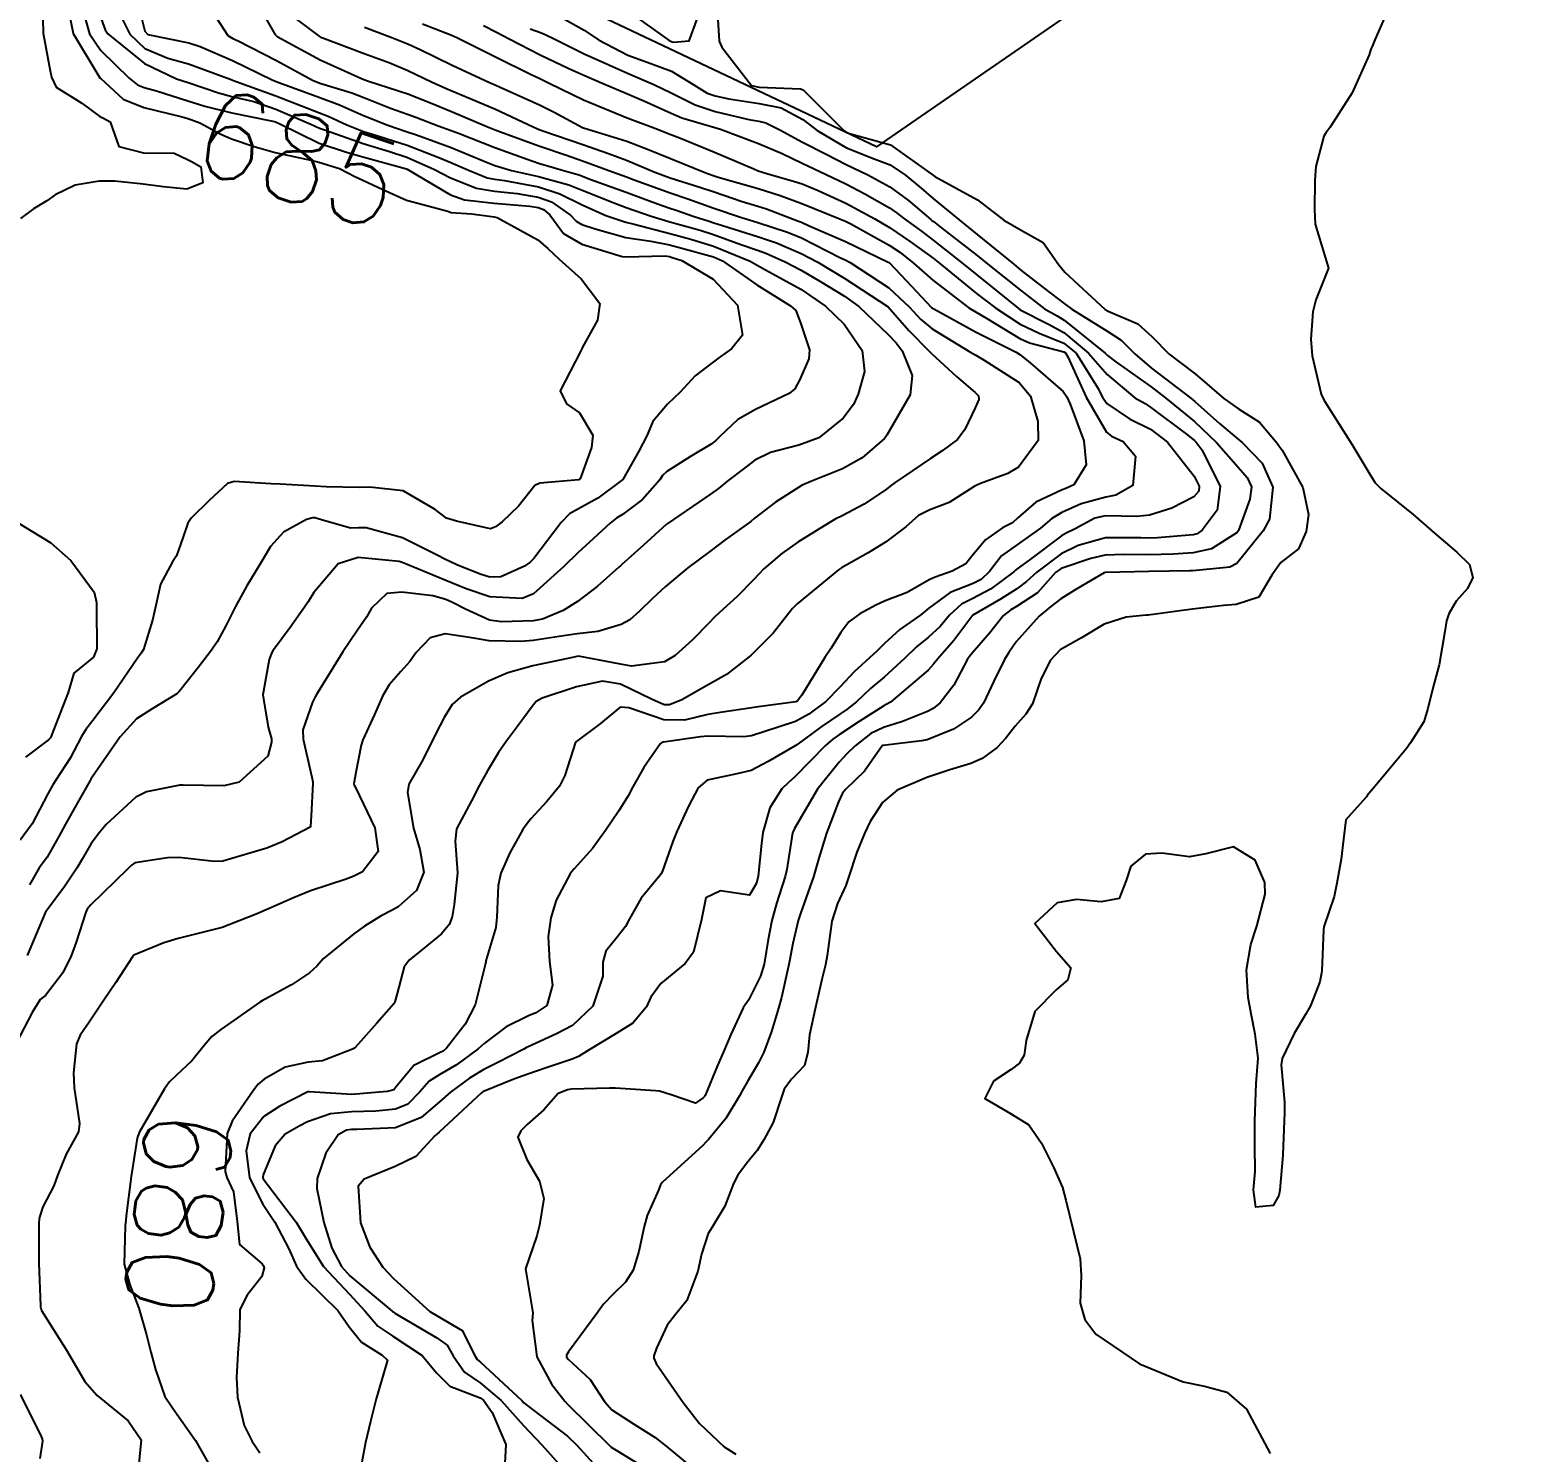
# Model space of a CAD drawing. Header units: metres. Extents: x 298520 to 308411, y 7433745 to 7450750.
# Drawn here: x 300240.6 to 300308.1, y 7445811.9 to 7445876.7 of the extents above; entities that cross this region are included whole.
import ezdxf
from ezdxf.enums import TextEntityAlignment as Align

# ---------------------------------------------------------------- set-up
doc = ezdxf.new("R2010")
doc.units = ezdxf.units.M
doc.header["$LTSCALE"] = 10
for name, color, linetype in [('Cotas', 45, 'Continuous'), ('Curvas de Nivel 1m', 11, 'Continuous'), ('Curvas de Nivel 5m', 15, 'Continuous'), ('Edificações', 30, 'Continuous')]:
    doc.layers.add(name, color=color, linetype=linetype)
doc.styles.add('Style-STANDARD', font='STANDARD.shx')

msp = doc.modelspace()

# ---------------------------------------------------------------- linework, layer by layer
at = {"layer": 'Curvas de Nivel 1m', "flags": 128}
for points, elevation in [([(300245.459, 7445878.066), (300245.824, 7445876.583), (300245.959, 7445876.439), (300247.817, 7445876.051), (300248.339, 7445875.888), (300249.806, 7445875.26), (300251.614, 7445874.372), (300251.792, 7445874.293), (300251.912, 7445874.249), (300253.785, 7445873.566), (300254.679, 7445873.233), (300255.777, 7445872.749), (300256.884, 7445872.309), (300257.769, 7445872.013), (300258.192, 7445871.871), (300259.758, 7445871.3), (300261.378, 7445870.624), (300261.746, 7445870.474), (300262.513, 7445870.242), (300263.74, 7445869.967), (300265.127, 7445869.599), (300265.734, 7445869.356), (300267.134, 7445868.781), (300267.727, 7445868.566), (300268.876, 7445868.168), (300269.72, 7445867.911), (300271.103, 7445867.526), (300271.715, 7445867.332), (300272.956, 7445866.872), (300273.708, 7445866.618), (300274.089, 7445866.487), (300274.967, 7445866.091), (300275.697, 7445865.705), (300276.557, 7445865.204), (300277.68, 7445864.519), (300278.318, 7445864.054), (300279.66, 7445862.777), (300280.023, 7445862.401), (300280.301, 7445862.03), (300280.748, 7445860.911), (300280.657, 7445860.024), (300279.605, 7445858.198), (300279.543, 7445858.101), (300279.496, 7445858.041), (300278.48, 7445857.165), (300277.589, 7445856.66), (300276.138, 7445856.082), (300275.753, 7445855.915), (300275.579, 7445855.818), (300274.531, 7445855.138), (300273.557, 7445854.392), (300273.401, 7445854.266), (300273.194, 7445854.114), (300272.247, 7445853.421), (300271.541, 7445852.895), (300270.543, 7445852.145), (300269.524, 7445851.305), (300268.933, 7445850.752), (300268.346, 7445850.172), (300267.895, 7445849.789), (300267.504, 7445849.574), (300266.441, 7445849.249), (300265.497, 7445849.143), (300264.688, 7445849.019), (300263.492, 7445848.844), (300262.932, 7445848.794), (300261.492, 7445848.829), (300260.797, 7445848.957), (300259.496, 7445849.145), (300258.813, 7445848.967), (300258.174, 7445848.293), (300257.881, 7445847.894), (300257.474, 7445847.436), (300256.95, 7445846.823), (300256.639, 7445846.308), (300256.281, 7445845.481), (300255.748, 7445844.317), (300255.668, 7445844.08), (300255.418, 7445842.836), (300255.341, 7445842.321), (300255.352, 7445842.261), (300255.411, 7445842.155), (300256.296, 7445840.311), (300256.447, 7445839.239), (300255.733, 7445838.316), (300255.492, 7445838.188), (300255.361, 7445838.126), (300255.03, 7445837.996), (300253.354, 7445837.439), (300252.586, 7445837.122), (300251.345, 7445836.576), (300250.89, 7445836.377), (300249.337, 7445835.779), (300248.246, 7445835.499), (300247.331, 7445835.277), (300246.678, 7445835.078), (300245.324, 7445834.512), (300245.253, 7445834.441), (300244.493, 7445833.264), (300243.948, 7445832.46), (300243.283, 7445831.465), (300242.88, 7445830.87), (300242.705, 7445830.476), (300242.573, 7445829.156), (300242.603, 7445828.476), (300242.847, 7445826.854), (300242.792, 7445826.474), (300242.242, 7445825.45), (300241.841, 7445824.484), (300241.674, 7445824.007), (300241.181, 7445823.054), (300241.032, 7445822.635), (300241.003, 7445822.493), (300240.986, 7445822.307), (300240.995, 7445820.492), (300241.067, 7445818.547), (300241.075, 7445818.491), (300241.083, 7445818.451), (300241.121, 7445818.332), (300242.277, 7445816.478), (300243.089, 7445815.105), (300243.644, 7445814.464), (300245.066, 7445813.305), (300245.648, 7445812.441), (300245.495, 7445810.901)], 681), ([(300250.651, 7445878.382), (300251.734, 7445876.46), (300251.808, 7445876.37), (300251.847, 7445876.346), (300253.807, 7445875.287), (300255.682, 7445874.434), (300255.794, 7445874.391), (300256.009, 7445874.318), (300257.787, 7445873.731), (300258.832, 7445873.333), (300259.78, 7445872.935), (300261.389, 7445872.254), (300261.771, 7445872.096), (300262.005, 7445872.012), (300263.76, 7445871.365), (300265.022, 7445870.943), (300265.75, 7445870.692), (300267.103, 7445870.186), (300267.741, 7445869.951), (300268.097, 7445869.818), (300269.734, 7445869.228), (300270.535, 7445868.952), (300271.727, 7445868.528), (300272.932, 7445868.118), (300273.721, 7445867.879), (300275.071, 7445867.444), (300275.714, 7445867.172), (300277.494, 7445866.273), (300277.704, 7445866.171), (300277.928, 7445866.058), (300279.686, 7445864.899), (300280.627, 7445864.026), (300281.129, 7445863.479), (300281.663, 7445863.036), (300283.382, 7445861.993), (300283.651, 7445861.831), (300284.026, 7445861.608), (300285.632, 7445860.586), (300286.143, 7445859.962), (300286.475, 7445858.82), (300286.493, 7445857.957), (300285.591, 7445856.738), (300285.116, 7445856.447), (300283.869, 7445855.987), (300283.663, 7445855.908), (300283.581, 7445855.855), (300282.445, 7445855.126), (300281.565, 7445854.8), (300281.048, 7445854.531), (300280.465, 7445854.026), (300279.546, 7445853.315), (300278.747, 7445852.842), (300277.534, 7445852.154), (300277.395, 7445852.062), (300275.517, 7445850.516), (300275.303, 7445850.304), (300275.142, 7445850.094), (300274.425, 7445849.175), (300273.485, 7445848.24), (300273.418, 7445848.176), (300273.354, 7445848.111), (300272.308, 7445847.289), (300271.47, 7445846.828), (300270.264, 7445846.148), (300269.708, 7445845.907), (300269.459, 7445845.915), (300268.891, 7445846.166), (300267.47, 7445846.857), (300266.662, 7445846.997), (300265.468, 7445846.739), (300263.915, 7445846.223), (300263.628, 7445846.061), (300263.457, 7445845.842), (300262.772, 7445844.908), (300262.262, 7445844.242), (300261.922, 7445843.751), (300261.419, 7445842.907), (300261.061, 7445842.255), (300260.685, 7445841.54), (300260.009, 7445840.271), (300259.952, 7445839.704), (300260.055, 7445838.27), (300259.901, 7445836.825), (300259.804, 7445836.273), (300259.689, 7445835.923), (300259.331, 7445835.49), (300258.663, 7445834.946), (300257.854, 7445834.295), (300257.633, 7445833.982), (300257.3, 7445832.768), (300257.201, 7445832.394), (300257.15, 7445832.301), (300256.384, 7445831.414), (300255.416, 7445830.328), (300255.33, 7445830.272), (300255.272, 7445830.239), (300253.9, 7445829.707), (300253.262, 7445829.642), (300252.211, 7445829.408), (300251.25, 7445828.862), (300250.976, 7445828.645), (300250.776, 7445828.377), (300249.798, 7445826.961), (300249.573, 7445826.395), (300249.474, 7445824.665), (300249.555, 7445824.395), (300249.85, 7445823.734), (300250.029, 7445822.387), (300250.122, 7445821.346), (300251.154, 7445820.458), (300251.214, 7445820.369), (300251.245, 7445820.275), (300251.146, 7445819.88), (300250.481, 7445819.031), (300250.146, 7445818.385), (300250.131, 7445817.403), (300250.048, 7445816.386), (300249.988, 7445815.283), (300250.043, 7445814.386), (300250.343, 7445813.102), (300250.71, 7445812.375), (300250.843, 7445812.166), (300251.048, 7445811.858)], 679), ([(300271.843, 7445878.13), (300271.962, 7445876.129), (300272.085, 7445875.862), (300273.437, 7445874.114), (300273.792, 7445874.046), (300275.668, 7445873.958), (300275.791, 7445873.912), (300277.637, 7445872.061), (300277.772, 7445871.971), (300277.904, 7445871.926), (300279.763, 7445871.409), (300281.726, 7445870.01), (300281.78, 7445869.972), (300283.732, 7445868.914), (300284.926, 7445867.978), (300285.718, 7445867.525), (300286.721, 7445866.963), (300287.427, 7445865.944), (300287.698, 7445865.619), (300289.541, 7445863.921), (300289.672, 7445863.847), (300291.028, 7445863.261), (300291.661, 7445862.684), (300292.46, 7445861.882), (300293.64, 7445860.991), (300294.948, 7445859.857), (300295.618, 7445859.386), (300296.564, 7445858.787), (300297.373, 7445857.823), (300297.469, 7445857.689), (300297.6, 7445857.514), (300298.54, 7445855.81), (300298.794, 7445854.578), (300298.686, 7445853.809), (300298.343, 7445853.014), (300297.539, 7445852.392), (300297.129, 7445851.826), (300296.542, 7445850.81), (300295.512, 7445850.486), (300294.924, 7445850.444), (300293.509, 7445850.267), (300293.16, 7445850.222), (300291.505, 7445850.002), (300291.405, 7445849.991), (300290.492, 7445849.905), (300289.5, 7445849.581), (300288.463, 7445848.961), (300287.488, 7445848.421), (300287.045, 7445847.947), (300286.633, 7445847.111), (300286.229, 7445845.959), (300285.925, 7445845.494), (300285.447, 7445844.938), (300285.015, 7445844.399), (300284.62, 7445843.978), (300283.942, 7445843.471), (300283.425, 7445843.244), (300282.47, 7445842.952), (300281.419, 7445842.607), (300280.077, 7445842.03), (300279.407, 7445841.473), (300278.844, 7445840.6), (300278.579, 7445840.048), (300278.232, 7445839.2), (300277.859, 7445838.055), (300277.735, 7445837.68), (300277.351, 7445836.867), (300277.102, 7445836.064), (300276.884, 7445834.502), (300276.802, 7445834.068), (300276.638, 7445833.402), (300276.344, 7445832.074), (300276.086, 7445830.883), (300276.002, 7445830.079), (300275.855, 7445829.491), (300275.255, 7445828.875), (300274.928, 7445828.413), (300274.814, 7445828.094), (300274.429, 7445826.9), (300274, 7445826.102), (300273.694, 7445825.627), (300273.212, 7445825.028), (300272.823, 7445824.497), (300272.623, 7445824.116), (300272.221, 7445823.086), (300271.641, 7445822.125), (300271.461, 7445821.836), (300271.161, 7445820.902), (300270.998, 7445820.132), (300270.49, 7445818.789), (300269.982, 7445818.151), (300269.599, 7445817.674), (300269.107, 7445816.616), (300268.996, 7445816.269), (300268.991, 7445816.161), (300269.101, 7445815.927), (300270.334, 7445814.147), (300271.069, 7445813.194), (300272.191, 7445812.123), (300272.728, 7445811.793)], 672), ([(300244.702, 7445877.327), (300245.137, 7445876.45), (300245.813, 7445875.803), (300246.873, 7445875.363), (300247.803, 7445875.096), (300249.75, 7445874.391), (300249.779, 7445874.377), (300249.817, 7445874.366), (300251.786, 7445873.651), (300252.955, 7445873.185), (300253.778, 7445872.872), (300254.158, 7445872.725), (300255.015, 7445872.331), (300255.769, 7445872.026), (300256.185, 7445871.898), (300257.759, 7445871.396), (300259.203, 7445870.834), (300259.748, 7445870.611), (300260.53, 7445870.268), (300261.401, 7445869.917), (300261.739, 7445869.851), (300262.187, 7445869.797), (300263.736, 7445869.5), (300264.708, 7445869.19), (300265.728, 7445868.683), (300266.802, 7445868.189), (300267.72, 7445867.892), (300268.097, 7445867.799), (300269.715, 7445867.383), (300270.684, 7445867.117), (300271.71, 7445866.801), (300273.372, 7445866.113), (300273.7, 7445865.941), (300274.078, 7445865.723), (300275.684, 7445864.839), (300276.808, 7445864.069), (300277.665, 7445863.242), (300278.482, 7445862.052), (300278.59, 7445861.1), (300278.291, 7445860.053), (300278.077, 7445859.597), (300277.612, 7445858.967), (300276.5, 7445858.077), (300275.599, 7445857.735), (300274.301, 7445857.397), (300273.592, 7445857.053), (300273.058, 7445856.646), (300272.382, 7445856.122), (300271.935, 7445855.769), (300271.574, 7445855.504), (300270.758, 7445854.949), (300269.593, 7445854.159), (300269.553, 7445854.128), (300268.527, 7445853.187), (300267.534, 7445852.301), (300267.47, 7445852.244), (300267.401, 7445852.181), (300266.411, 7445851.304), (300265.517, 7445850.617), (300264.867, 7445850.21), (300263.917, 7445849.813), (300263.506, 7445849.745), (300262.062, 7445849.687), (300261.506, 7445849.767), (300260.417, 7445850.266), (300259.822, 7445850.581), (300259.517, 7445850.713), (300258.924, 7445850.88), (300257.52, 7445851.05), (300256.84, 7445850.986), (300256.145, 7445850.314), (300255.912, 7445849.911), (300255.498, 7445849.316), (300254.834, 7445848.33), (300253.831, 7445846.709), (300253.618, 7445846.348), (300253.564, 7445846.246), (300253.458, 7445846.034), (300253.013, 7445844.78), (300253.026, 7445844.354), (300253.416, 7445842.617), (300253.468, 7445842.404), (300253.474, 7445842.349), (300253.398, 7445840.859), (300253.36, 7445840.384), (300253.342, 7445840.351), (300252.073, 7445839.672), (300251.378, 7445839.39), (300250.602, 7445839.154), (300249.369, 7445838.798), (300248.997, 7445838.775), (300247.371, 7445838.96), (300246.844, 7445838.952), (300245.367, 7445838.724), (300245.203, 7445838.605), (300245.05, 7445838.445), (300243.346, 7445836.794), (300243.199, 7445836.617), (300243.126, 7445836.472), (300242.692, 7445835.113), (300242.472, 7445834.479), (300242.082, 7445833.711), (300241.296, 7445832.683), (300241.187, 7445832.599), (300241.055, 7445832.494), (300240.693, 7445831.905), (300239.96, 7445830.51)], 682), ([(300243.086, 7445877.221), (300243.293, 7445876.475), (300243.812, 7445875.711), (300245.104, 7445874.45), (300245.49, 7445874.145), (300245.789, 7445874.019), (300246.348, 7445873.874), (300247.783, 7445873.424), (300248.552, 7445873.18), (300249.778, 7445872.868), (300251.651, 7445872.495), (300251.774, 7445872.458), (300251.962, 7445872.368), (300253.76, 7445871.497), (300254.998, 7445871.087), (300255.751, 7445870.875), (300257.729, 7445870.315), (300257.764, 7445870.3), (300259.732, 7445869.14), (300260.372, 7445868.913), (300261.728, 7445868.76), (300263.34, 7445868.62), (300263.726, 7445868.557), (300263.974, 7445868.475), (300264.263, 7445868.222), (300264.878, 7445867.376), (300265.71, 7445866.89), (300267.553, 7445866.333), (300267.704, 7445866.317), (300269.514, 7445866.352), (300269.705, 7445866.325), (300269.834, 7445866.288), (300270.26, 7445866.152), (300271.69, 7445865.293), (300272.8, 7445864.119), (300273.023, 7445862.753), (300272.529, 7445862.121), (300272.015, 7445861.759), (300271.643, 7445861.49), (300270.878, 7445860.898), (300270.194, 7445860.151), (300269.617, 7445859.598), (300268.954, 7445858.822), (300268.671, 7445858.169), (300268.304, 7445857.465), (300267.583, 7445856.18), (300266.44, 7445855.321), (300265.563, 7445854.84), (300265.147, 7445854.618), (300264.779, 7445854.212), (300263.536, 7445852.583), (300263.36, 7445852.406), (300263.102, 7445852.234), (300262.026, 7445851.747), (300261.528, 7445851.734), (300261.128, 7445851.855), (300260.048, 7445852.272), (300259.698, 7445852.441), (300259.535, 7445852.521), (300259.061, 7445852.761), (300257.545, 7445853.513), (300255.895, 7445853.971), (300255.549, 7445853.97), (300255.183, 7445853.959), (300253.868, 7445854.345), (300253.554, 7445854.43), (300253.471, 7445854.434), (300253.177, 7445854.354), (300252.129, 7445853.782), (300251.54, 7445853.12), (300251.093, 7445852.377), (300250.467, 7445851.331), (300249.941, 7445850.394), (300249.5, 7445849.515), (300249.106, 7445848.787), (300248.854, 7445848.406), (300248.263, 7445847.624), (300247.465, 7445846.617), (300247.372, 7445846.513), (300247.271, 7445846.422), (300246.152, 7445845.733), (300245.445, 7445845.275), (300244.695, 7445844.451), (300243.415, 7445842.619), (300243.357, 7445842.527), (300243.325, 7445842.471), (300242.636, 7445841.242), (300242.213, 7445840.482), (300241.918, 7445839.951), (300241.37, 7445838.973), (300241.164, 7445838.694), (300241.008, 7445838.495), (300240.57, 7445837.717)], 684), ([(300251.837, 7445877.785), (300253.771, 7445876.351), (300253.822, 7445876.317), (300253.873, 7445876.298), (300255.812, 7445875.573), (300256.97, 7445875.144), (300257.8, 7445874.795), (300258.866, 7445874.284), (300259.504, 7445873.988), (300259.789, 7445873.871), (300260.455, 7445873.595), (300261.781, 7445873.04), (300263.492, 7445872.233), (300263.771, 7445872.116), (300263.94, 7445872.058), (300265.761, 7445871.426), (300266.922, 7445871.022), (300267.751, 7445870.719), (300269.043, 7445870.167), (300269.74, 7445869.908), (300271.084, 7445869.488), (300271.734, 7445869.27), (300273.011, 7445868.836), (300273.728, 7445868.619), (300274.116, 7445868.493), (300275.182, 7445868.088), (300275.584, 7445867.944), (300275.721, 7445867.887), (300276.071, 7445867.725), (300277.712, 7445867.012), (300279.666, 7445866.077), (300279.703, 7445866.057), (300280.491, 7445865.228), (300281.638, 7445864.011), (300281.657, 7445863.995), (300281.673, 7445863.979), (300281.739, 7445863.942), (300283.662, 7445862.883), (300285.484, 7445861.972), (300285.651, 7445861.867), (300286.127, 7445861.482), (300287.627, 7445860.184), (300287.79, 7445859.938), (300287.951, 7445859.605), (300288.567, 7445857.93), (300288.677, 7445856.845), (300288.112, 7445855.935), (300287.754, 7445855.764), (300287.579, 7445855.706), (300286.382, 7445855.147), (300285.56, 7445854.435), (300285.32, 7445854.209), (300284.867, 7445853.977), (300284.098, 7445853.434), (300283.541, 7445852.775), (300283.195, 7445852.335), (300282.568, 7445852), (300281.807, 7445851.729), (300281.529, 7445851.602), (300280.532, 7445851.034), (300279.519, 7445850.654), (300279.104, 7445850.457), (300278.368, 7445850.051), (300277.872, 7445849.692), (300277.5, 7445849.211), (300277.06, 7445848.496), (300276.775, 7445848.071), (300275.73, 7445846.35), (300275.526, 7445846.089), (300275.491, 7445846.061), (300275.462, 7445846.048), (300273.747, 7445845.819), (300273.458, 7445845.771), (300272.016, 7445845.563), (300271.453, 7445845.473), (300270.385, 7445845.21), (300269.449, 7445845.238), (300267.86, 7445845.773), (300267.457, 7445845.81), (300266.566, 7445845.069), (300265.433, 7445844.21), (300264.942, 7445842.69), (300264.693, 7445842.217), (300264.119, 7445841.509), (300263.398, 7445840.729), (300263.173, 7445840.455), (300263.021, 7445840.234), (300262.435, 7445839.181), (300262.025, 7445838.243), (300261.912, 7445837.69), (300261.847, 7445836.245), (300261.799, 7445835.782), (300261.351, 7445834.25), (300261.344, 7445834.219), (300261.311, 7445834.082), (300260.857, 7445832.257), (300260.397, 7445831.376), (300259.557, 7445830.276), (300259.405, 7445830.144), (300259.27, 7445830.077), (300258.066, 7445829.486), (300257.246, 7445828.502), (300257.157, 7445828.389), (300256.852, 7445828.306), (300255.241, 7445828.176), (300253.303, 7445828.289), (300253.242, 7445828.285), (300251.958, 7445827.64), (300251.231, 7445827.171), (300250.62, 7445826.379), (300250.439, 7445825.605), (300250.582, 7445824.379), (300251.185, 7445823.177), (300251.735, 7445822.364), (300252.377, 7445821.141), (300252.73, 7445820.354), (300253.144, 7445819.757), (300254.605, 7445818.335), (300255.116, 7445817.592), (300255.684, 7445816.897), (300256.627, 7445816.307), (300256.865, 7445816.068), (300256.357, 7445814.311), (300256.097, 7445813.285), (300255.858, 7445812.318), (300255.589, 7445810.872)], 678), ([(300264.816, 7445877.199), (300265.827, 7445876.631), (300266.467, 7445876.194), (300267.813, 7445875.502), (300268.86, 7445875.116), (300269.802, 7445874.772), (300270.808, 7445874.145), (300271.427, 7445873.773), (300271.788, 7445873.642), (300272.404, 7445873.507), (300273.785, 7445873.294), (300274.789, 7445873.101), (300275.778, 7445872.564), (300276.432, 7445872.073), (300277.761, 7445871.283), (300279.03, 7445870.771), (300279.75, 7445870.496), (300280.444, 7445870.029), (300281.157, 7445869.438), (300281.732, 7445868.96), (300282.895, 7445867.998), (300283.716, 7445867.334), (300285.375, 7445865.973), (300285.699, 7445865.703), (300286.772, 7445864.868), (300287.677, 7445864.185), (300288.019, 7445863.937), (300289.663, 7445862.911), (300290.262, 7445862.514), (300290.894, 7445861.901), (300291.643, 7445861.239), (300293.441, 7445859.872), (300293.621, 7445859.72), (300294.745, 7445858.725), (300295.604, 7445858.003), (300295.691, 7445857.936), (300295.789, 7445857.847), (300296.684, 7445856.924), (300297.178, 7445855.826), (300297.017, 7445854.372), (300296.735, 7445853.832), (300295.538, 7445852.348), (300295.212, 7445852.178), (300293.534, 7445852.021), (300293.386, 7445852.02), (300291.534, 7445851.986), (300289.551, 7445851.938), (300289.533, 7445851.936), (300289.491, 7445851.92), (300288.257, 7445851.198), (300287.515, 7445850.736), (300287.065, 7445850.391), (300286.542, 7445849.954), (300285.491, 7445848.783), (300285.158, 7445848.301), (300284.96, 7445847.975), (300284.468, 7445846.985), (300283.994, 7445845.985), (300283.777, 7445845.667), (300283.453, 7445845.351), (300282.642, 7445844.801), (300281.438, 7445844.32), (300281.181, 7445844.269), (300279.433, 7445844.069), (300279.411, 7445844.062), (300279.391, 7445844.04), (300278.578, 7445842.892), (300277.725, 7445842.057), (300277.58, 7445841.89), (300277.407, 7445841.503), (300276.855, 7445840.068), (300276.51, 7445838.939), (300276.259, 7445838.077), (300275.668, 7445836.407), (300275.564, 7445836.087), (300275.524, 7445835.903), (300275.327, 7445835.046), (300275.168, 7445834.238), (300275.14, 7445834.092), (300274.808, 7445832.584), (300274.669, 7445832.096), (300274.347, 7445831.034), (300274, 7445830.103), (300273.759, 7445829.612), (300273.253, 7445828.764), (300273.015, 7445828.344), (300272.896, 7445828.113), (300272.267, 7445827.085), (300271.475, 7445826.127), (300271.357, 7445825.994), (300271.22, 7445825.852), (300269.374, 7445824.157), (300269.303, 7445824.057), (300269.198, 7445823.808), (300268.685, 7445822.66), (300268.553, 7445822.166), (300268.311, 7445821.019), (300268.051, 7445820.171), (300267.697, 7445819.622), (300267.136, 7445819.08), (300266.694, 7445818.622), (300266.392, 7445818.191), (300265.105, 7445816.446), (300265.01, 7445816.305), (300265.014, 7445816.211), (300265.102, 7445816.101), (300266.094, 7445815.196), (300266.743, 7445814.185), (300267.077, 7445813.812), (300268.061, 7445813.177), (300269.059, 7445812.559), (300269.552, 7445812.155), (300271.041, 7445810.931)], 673), ([(300267.836, 7445877.478), (300269.687, 7445876.161), (300269.822, 7445876.108), (300269.891, 7445876.09), (300270.603, 7445876.148), (300271.035, 7445877.342)], 672), ([(300302.298, 7445877.303), (300301.819, 7445876.194), (300301.695, 7445875.892), (300301.641, 7445875.773), (300301.553, 7445875.516), (300300.789, 7445873.785), (300299.777, 7445872.217), (300299.597, 7445871.98), (300299.497, 7445871.803), (300299.132, 7445870.426), (300299.091, 7445869.807), (300299.068, 7445868.468), (300299.099, 7445867.806), (300299.703, 7445865.8), (300299.135, 7445864.351), (300298.994, 7445863.807), (300298.91, 7445862.558), (300298.967, 7445861.807), (300299.372, 7445860.057), (300299.495, 7445859.801), (300299.621, 7445859.6), (300300.775, 7445857.788), (300301.589, 7445856.421), (300301.836, 7445856.027), (300302.087, 7445855.772), (300303.565, 7445854.585), (300304.517, 7445853.74), (300305.544, 7445852.861), (300306.123, 7445852.305), (300306.276, 7445851.719), (300306.036, 7445851.212), (300305.516, 7445850.632), (300305.185, 7445850.056), (300305.083, 7445849.734), (300305.011, 7445849.248), (300304.751, 7445847.737), (300304.473, 7445846.74), (300304.227, 7445845.742), (300304.051, 7445845.147), (300303.439, 7445844.178), (300303.258, 7445843.93), (300303.126, 7445843.755), (300301.741, 7445842.1), (300301.476, 7445841.779), (300301.452, 7445841.74), (300301.412, 7445841.698), (300300.504, 7445840.681), (300300.397, 7445839.79), (300300.282, 7445838.882), (300300.083, 7445837.793), (300299.969, 7445837.182), (300299.503, 7445835.798), (300299.477, 7445835.662), (300299.406, 7445833.799), (300299.394, 7445833.717), (300299.308, 7445833.306), (300298.896, 7445832.205), (300298.668, 7445831.806), (300298.147, 7445830.949), (300297.596, 7445829.817), (300297.558, 7445829.528), (300297.699, 7445827.815), (300297.709, 7445827.344), (300297.642, 7445825.816), (300297.622, 7445825.411), (300297.497, 7445823.817), (300297.442, 7445823.566), (300297.186, 7445823.111), (300296.4, 7445823.046), (300296.288, 7445823.834), (300296.377, 7445824.661), (300296.347, 7445825.833), (300296.357, 7445826.956), (300296.383, 7445827.833), (300296.422, 7445828.666), (300296.51, 7445829.831), (300296.37, 7445830.919), (300296.19, 7445831.837), (300296.048, 7445832.587), (300295.98, 7445833.84), (300296.171, 7445834.996), (300296.445, 7445835.833), (300296.823, 7445837.293), (300296.81, 7445837.828), (300296.374, 7445838.836), (300295.387, 7445839.447), (300294.116, 7445839.129), (300293.38, 7445838.995), (300292.116, 7445839.155), (300291.381, 7445839.111), (300290.706, 7445838.573), (300290.5, 7445837.909), (300290.173, 7445837.093), (300289.353, 7445836.949), (300288.229, 7445837.056), (300287.352, 7445836.895), (300286.341, 7445835.955), (300287.324, 7445834.675), (300287.981, 7445833.933), (300287.843, 7445833.399), (300287.303, 7445832.939), (300286.339, 7445831.954), (300285.948, 7445830.628), (300285.854, 7445829.961), (300285.635, 7445829.597), (300285.263, 7445829.303), (300284.456, 7445828.777), (300284.06, 7445827.982), (300285.236, 7445827.303), (300286.063, 7445826.79), (300286.64, 7445825.949), (300287.206, 7445824.838), (300287.6, 7445823.936), (300287.757, 7445823.364), (300288.101, 7445821.931), (300288.398, 7445820.69), (300288.451, 7445819.927), (300288.395, 7445818.667), (300288.611, 7445817.925), (300289.116, 7445817.262), (300291.103, 7445815.9), (300293.091, 7445815.094), (300294.059, 7445814.89), (300295.084, 7445814.617), (300295.981, 7445813.841), (300297.053, 7445811.83)], 671), ([(300241.181, 7445877.144), (300241.196, 7445876.496), (300241.503, 7445874.787), (300241.565, 7445874.492), (300241.788, 7445874.034), (300242.953, 7445873.306), (300243.775, 7445872.703), (300243.93, 7445872.623), (300244.237, 7445872.463), (300244.641, 7445871.336), (300245.759, 7445871.047), (300247.158, 7445871.027), (300247.756, 7445870.753), (300247.98, 7445870.641), (300248.375, 7445870.411), (300248.465, 7445869.686), (300247.738, 7445869.393), (300246.668, 7445869.502), (300245.741, 7445869.619), (300244.446, 7445869.756), (300243.742, 7445869.765), (300242.642, 7445869.578), (300241.733, 7445869.133), (300241.352, 7445868.87), (300240.756, 7445868.5), (300240.165, 7445868.059)], 686), ([(300243.83, 7445877.153), (300244.009, 7445876.652), (300244.14, 7445876.465), (300245.803, 7445875.111), (300247.253, 7445874.425), (300247.791, 7445874.25), (300249.172, 7445873.785), (300249.785, 7445873.62), (300250.783, 7445873.38), (300251.78, 7445873.043), (300253.373, 7445872.354), (300253.77, 7445872.178), (300254.039, 7445872.076), (300255.76, 7445871.468), (300256.959, 7445871.104), (300257.751, 7445870.845), (300259.014, 7445870.287), (300259.739, 7445869.911), (300260.912, 7445869.44), (300261.733, 7445869.307), (300262.777, 7445869.195), (300263.731, 7445869.03), (300264.333, 7445868.825), (300265.192, 7445868.208), (300265.457, 7445867.941), (300265.719, 7445867.788), (300266.328, 7445867.582), (300267.713, 7445867.196), (300268.854, 7445867.026), (300269.71, 7445866.853), (300270.261, 7445866.704), (300271.705, 7445866.315), (300272.123, 7445866.126), (300273.687, 7445865.033), (300275.209, 7445864.087), (300275.451, 7445863.863), (300275.665, 7445863.315), (300276.086, 7445862.076), (300276.056, 7445861.666), (300275.633, 7445860.721), (300275.405, 7445860.304), (300275.149, 7445860.087), (300273.615, 7445859.357), (300272.82, 7445858.909), (300272.002, 7445858.126), (300271.8, 7445857.929), (300271.599, 7445857.786), (300270.669, 7445857.219), (300269.587, 7445856.543), (300269.392, 7445856.355), (300269.261, 7445856.163), (300268.48, 7445855.261), (300267.559, 7445854.582), (300267.313, 7445854.426), (300267.01, 7445854.185), (300266.25, 7445853.489), (300265.539, 7445852.834), (300264.899, 7445852.21), (300263.52, 7445850.963), (300263.004, 7445850.749), (300261.519, 7445850.832), (300260.451, 7445851.195), (300259.526, 7445851.576), (300257.765, 7445852.298), (300257.534, 7445852.399), (300257.391, 7445852.444), (300255.536, 7445852.616), (300254.628, 7445852.334), (300253.52, 7445851.029), (300253.261, 7445850.607), (300253.088, 7445850.354), (300252.43, 7445849.43), (300251.65, 7445848.368), (300251.588, 7445848.262), (300251.479, 7445847.981), (300251.189, 7445846.374), (300251.441, 7445844.896), (300251.58, 7445844.369), (300251.587, 7445844.213), (300251.425, 7445843.583), (300250.12, 7445842.389), (300249.411, 7445842.231), (300247.567, 7445842.263), (300247.411, 7445842.255), (300245.891, 7445841.952), (300245.406, 7445841.707), (300244.064, 7445840.46), (300243.75, 7445840.102), (300243.38, 7445839.599), (300242.961, 7445838.883), (300242.724, 7445838.476), (300242.178, 7445837.659), (300241.343, 7445836.533), (300241.315, 7445836.49), (300241.288, 7445836.436), (300240.463, 7445834.503)], 683), ([(300255.827, 7445876.777), (300257.065, 7445876.308), (300257.818, 7445876), (300258.358, 7445875.748), (300259.805, 7445875.049), (300261.508, 7445874.253), (300261.792, 7445874.126), (300262.002, 7445874.036), (300263.783, 7445873.235), (300264.46, 7445872.9), (300265.741, 7445872.2), (300265.773, 7445872.185), (300265.791, 7445872.181), (300267.764, 7445871.584), (300268.707, 7445871.222), (300269.752, 7445870.786), (300271.356, 7445870.136), (300271.646, 7445870.035), (300271.742, 7445870.006), (300271.926, 7445869.943), (300273.736, 7445869.418), (300274.744, 7445869.106), (300275.73, 7445868.744), (300277.417, 7445868.063), (300277.722, 7445867.936), (300277.96, 7445867.818), (300279.711, 7445866.838), (300280.197, 7445866.521), (300280.818, 7445866.023), (300281.692, 7445865.253), (300283.335, 7445863.993), (300283.671, 7445863.79), (300284.114, 7445863.54), (300285.659, 7445862.594), (300286.095, 7445862.401), (300287.653, 7445861.989), (300287.728, 7445861.939), (300287.835, 7445861.753), (300288.674, 7445859.929), (300289.607, 7445858.329), (300289.831, 7445858.142), (300290.366, 7445857.909), (300290.927, 7445857.231), (300290.805, 7445855.902), (300290.03, 7445855.46), (300289.575, 7445855.373), (300288.441, 7445855.06), (300287.564, 7445854.665), (300287.113, 7445854.393), (300286.59, 7445853.954), (300285.545, 7445853.218), (300284.821, 7445852.696), (300284.271, 7445851.983), (300283.897, 7445851.617), (300283.525, 7445851.445), (300282.483, 7445851.036), (300281.516, 7445850.311), (300281.145, 7445850.016), (300280.19, 7445849.342), (300279.493, 7445848.703), (300279.155, 7445848.376), (300278.812, 7445848.047), (300278.118, 7445847.412), (300277.47, 7445846.728), (300276.825, 7445846.07), (300276.051, 7445845.484), (300275.449, 7445845.157), (300274.647, 7445844.895), (300273.439, 7445844.51), (300273.092, 7445844.46), (300271.438, 7445844.488), (300271.115, 7445844.458), (300269.434, 7445844.216), (300269.387, 7445844.208), (300269.302, 7445844.161), (300268.532, 7445843.059), (300268.031, 7445842.174), (300267.817, 7445841.768), (300267.402, 7445841.092), (300266.797, 7445840.189), (300266.2, 7445839.378), (300265.366, 7445838.442), (300265.258, 7445838.318), (300265.181, 7445838.212), (300264.552, 7445837.017), (300264.299, 7445836.22), (300264.181, 7445835.37), (300264.246, 7445834.221), (300264.378, 7445833.144), (300264.114, 7445832.222), (300263.624, 7445831.892), (300263.288, 7445831.751), (300262.266, 7445831.257), (300261.275, 7445830.49), (300261, 7445830.254), (300260.004, 7445829.526), (300259.255, 7445829.084), (300258.762, 7445828.773), (300258.334, 7445828.289), (300257.796, 7445827.735), (300257.235, 7445827.502), (300256.335, 7445827.415), (300255.233, 7445827.382), (300254.275, 7445827.297), (300253.229, 7445826.922), (300252.852, 7445826.728), (300252.21, 7445826.36), (300251.754, 7445825.828), (300251.204, 7445824.51), (300251.19, 7445824.37), (300251.202, 7445824.334), (300252.708, 7445822.355), (300253.165, 7445821.593), (300253.949, 7445820.342), (300255.134, 7445819.074), (300255.837, 7445818.319), (300256.429, 7445817.624), (300257.112, 7445817.159), (300258.446, 7445816.287), (300259.095, 7445815.502), (300259.707, 7445814.888), (300261.084, 7445814.352), (300261.234, 7445814.248), (300261.629, 7445813.69), (300262.249, 7445812.238), (300262.188, 7445811.092)], 677), ([(300258.465, 7445876.926), (300259.824, 7445876.386), (300260.083, 7445876.267), (300261.81, 7445875.405), (300263.411, 7445874.622), (300263.796, 7445874.433), (300264.228, 7445874.223), (300265.283, 7445873.702), (300265.786, 7445873.466), (300267.011, 7445872.957), (300267.778, 7445872.648), (300269.037, 7445872.167), (300269.769, 7445871.887), (300270.203, 7445871.717), (300271.757, 7445871.073), (300273.543, 7445870.315), (300273.745, 7445870.234), (300274.141, 7445870.104), (300275.404, 7445869.749), (300275.738, 7445869.636), (300276.474, 7445869.334), (300277.73, 7445868.759), (300279.048, 7445868.047), (300279.719, 7445867.643), (300280.683, 7445866.996), (300281.705, 7445866.246), (300282.008, 7445866.007), (300283.683, 7445864.65), (300284.563, 7445863.981), (300285.666, 7445863.255), (300286.541, 7445862.836), (300287.657, 7445862.381), (300288.217, 7445861.934), (300289.185, 7445860.369), (300289.416, 7445859.922), (300289.62, 7445859.635), (300290.649, 7445858.94), (300291.609, 7445858.466), (300292.374, 7445857.882), (300293.588, 7445856.332), (300293.826, 7445855.868), (300293.803, 7445855.644), (300293.576, 7445855.39), (300292.583, 7445854.865), (300291.563, 7445854.544), (300290.977, 7445854.483), (300289.562, 7445854.522), (300289.066, 7445854.419), (300288.17, 7445853.934), (300287.761, 7445853.728), (300287.55, 7445853.605), (300286.078, 7445852.502), (300285.534, 7445852.107), (300285.457, 7445852.047), (300285.375, 7445851.972), (300284.325, 7445851.178), (300283.514, 7445850.752), (300283.002, 7445850.504), (300282.447, 7445850.001), (300282.025, 7445849.485), (300281.498, 7445848.999), (300280.949, 7445848.56), (300280.401, 7445848.026), (300279.474, 7445847.179), (300278.864, 7445846.651), (300278.225, 7445846.052), (300277.799, 7445845.716), (300277.454, 7445845.49), (300276.607, 7445844.911), (300275.496, 7445844.089), (300275.432, 7445844.048), (300274.191, 7445843.336), (300273.421, 7445842.931), (300272.766, 7445842.77), (300271.416, 7445842.477), (300271.005, 7445842.136), (300270.565, 7445841.303), (300270.035, 7445840.15), (300269.854, 7445839.685), (300269.365, 7445838.316), (300269.316, 7445838.208), (300269.277, 7445838.161), (300268.413, 7445837.109), (300267.891, 7445836.175), (300267.701, 7445835.813), (300267.33, 7445835.335), (300266.812, 7445834.696), (300266.668, 7445834.19), (300266.674, 7445833.557), (300266.221, 7445832.196), (300265.284, 7445831.317), (300264.568, 7445830.929), (300263.274, 7445830.344), (300263.2, 7445830.305), (300263.078, 7445830.232), (300261.887, 7445829.621), (300261.259, 7445829.307), (300260.604, 7445828.908), (300259.729, 7445828.273), (300259.238, 7445827.832), (300258.4, 7445827.12), (300257.227, 7445826.66), (300255.475, 7445826.576), (300255.225, 7445826.58), (300255.007, 7445826.55), (300254.627, 7445826.336), (300254.063, 7445825.493), (300253.664, 7445824.345), (300253.657, 7445823.884), (300253.975, 7445822.342), (300254.332, 7445821.168), (300254.768, 7445820.334), (300255.147, 7445819.917), (300257.084, 7445818.301), (300257.103, 7445818.281), (300257.123, 7445818.269), (300257.203, 7445818.218), (300259.111, 7445817.092), (300259.585, 7445816.75), (300259.862, 7445816.269), (300260.369, 7445815.534), (300261.091, 7445815.042), (300262.039, 7445814.24), (300263.066, 7445813.094), (300263.898, 7445812.222), (300265.04, 7445810.922)], 676), ([(300263.36, 7445876.702), (300263.826, 7445876.523), (300264.04, 7445876.442), (300264.48, 7445876.22), (300265.813, 7445875.558), (300266.944, 7445875.05), (300267.8, 7445874.676), (300268.988, 7445874.168), (300269.789, 7445873.78), (300270.874, 7445873.234), (300271.781, 7445872.928), (300273.321, 7445872.571), (300273.777, 7445872.494), (300274.092, 7445872.421), (300274.726, 7445872.096), (300275.765, 7445871.533), (300276.84, 7445870.985), (300277.75, 7445870.521), (300278.736, 7445870.05), (300279.738, 7445869.499), (300280.583, 7445868.879), (300281.602, 7445868.012), (300281.669, 7445867.957), (300281.722, 7445867.919), (300282.11, 7445867.615), (300283.707, 7445866.381), (300284.199, 7445865.985), (300285.685, 7445864.789), (300286.781, 7445863.953), (300287.356, 7445863.631), (300287.668, 7445863.437), (300289.533, 7445861.921), (300289.651, 7445861.817), (300290.033, 7445861.529), (300291.63, 7445860.393), (300292.305, 7445859.883), (300293.612, 7445858.81), (300294.602, 7445857.86), (300295.592, 7445856.742), (300296.006, 7445856.262), (300296.199, 7445855.841), (300296.132, 7445855.284), (300295.614, 7445853.849), (300295.552, 7445853.764), (300294.385, 7445853.022), (300293.543, 7445852.829), (300292.643, 7445852.778), (300291.541, 7445852.741), (300290.39, 7445852.755), (300289.541, 7445852.725), (300288.893, 7445852.572), (300287.535, 7445852.122), (300287.284, 7445851.944), (300286.46, 7445851.015), (300285.509, 7445850.392), (300285.24, 7445850.239), (300284.917, 7445849.976), (300284.289, 7445849.188), (300283.486, 7445848.264), (300283.357, 7445848.12), (300283.272, 7445847.992), (300282.657, 7445846.813), (300282.025, 7445846.004), (300281.712, 7445845.754), (300281.457, 7445845.614), (300280.317, 7445845.16), (300279.446, 7445844.886), (300278.876, 7445844.611), (300278.162, 7445844.053), (300277.795, 7445843.691), (300277.425, 7445843.296), (300276.44, 7445842.075), (300275.395, 7445840.276), (300275.332, 7445840.152), (300275.311, 7445840.091), (300275.048, 7445838.413), (300274.974, 7445838.094), (300274.583, 7445836.865), (300274.368, 7445836.1), (300274.198, 7445835.233), (300274.008, 7445834.103), (300273.856, 7445833.556), (300273.297, 7445832.473), (300273.146, 7445832.26), (300273.057, 7445832.112), (300272.497, 7445830.901), (300272.161, 7445830.121), (300271.89, 7445829.497), (300271.331, 7445828.129), (300271.299, 7445828.072), (300271.242, 7445828.013), (300270.884, 7445827.78), (300269.775, 7445828.152), (300269.245, 7445828.327), (300269.063, 7445828.344), (300267.247, 7445828.464), (300266.972, 7445828.46), (300265.246, 7445828.41), (300265.069, 7445828.389), (300264.634, 7445828.216), (300263.98, 7445827.478), (300263.229, 7445826.806), (300262.937, 7445826.521), (300262.803, 7445826.234), (300263.213, 7445825.207), (300263.787, 7445824.224), (300263.981, 7445823.433), (300263.794, 7445822.224), (300263.659, 7445821.734), (300263.153, 7445820.23), (300263.479, 7445818.226), (300263.459, 7445817.887), (300263.661, 7445816.224), (300264.344, 7445814.964), (300264.938, 7445814.211), (300265.081, 7445814.06), (300266.976, 7445812.181), (300267.014, 7445812.142), (300267.052, 7445812.112), (300267.209, 7445812.021), (300269.04, 7445810.905)], 674), ([(300239.553, 7445854.51), (300241.541, 7445853.298), (300242.452, 7445852.481), (300243.519, 7445851.043), (300243.614, 7445850.569), (300243.616, 7445850.468), (300243.615, 7445850.365), (300243.631, 7445848.468), (300243.479, 7445848.092), (300242.592, 7445847.359), (300242.335, 7445846.481), (300242.09, 7445845.85), (300241.557, 7445844.489), (300241.524, 7445844.407), (300241.44, 7445844.326), (300240.39, 7445843.538)], 686), ([(300240.136, 7445814.504), (300241.056, 7445812.705), (300241.148, 7445812.489), (300241.153, 7445812.387), (300241.044, 7445811.59)], 682)]:
    msp.add_lwpolyline(points, dxfattribs=dict(at, elevation=elevation))
at = {"layer": 'Curvas de Nivel 5m', "flags": 128}
for points, elevation in [([(300242.231, 7445878.094), (300242.562, 7445876.483), (300243.718, 7445874.547), (300243.774, 7445874.47), (300243.793, 7445874.449), (300244.826, 7445873.497), (300245.78, 7445873.108), (300247.513, 7445872.685), (300247.775, 7445872.607), (300247.92, 7445872.563), (300248.328, 7445872.412), (300249.272, 7445871.901), (300249.766, 7445871.687), (300250.804, 7445871.333), (300251.753, 7445871.067), (300253.382, 7445870.72), (300253.747, 7445870.626), (300254.686, 7445870.336), (300255.386, 7445869.972), (300255.738, 7445869.806), (300256.661, 7445869.383), (300257.729, 7445868.896), (300259.613, 7445868.392), (300259.724, 7445868.342), (300259.773, 7445868.329), (300260.685, 7445868.266), (300261.613, 7445868.143), (300261.722, 7445868.137), (300261.861, 7445868.109), (300263.712, 7445867.092), (300264.17, 7445866.686), (300264.678, 7445866.215), (300265.69, 7445865.313), (300266.533, 7445864.191), (300266.431, 7445863.427), (300265.751, 7445862.199), (300265.72, 7445862.131), (300265.65, 7445862.003), (300264.721, 7445860.214), (300265.023, 7445859.615), (300265.613, 7445859.211), (300266.222, 7445858.194), (300266.161, 7445857.631), (300265.632, 7445856.2), (300265.608, 7445856.175), (300265.582, 7445856.163), (300263.804, 7445856.002), (300263.578, 7445855.896), (300262.836, 7445854.965), (300262.082, 7445854.245), (300261.778, 7445854.02), (300261.55, 7445853.934), (300261.279, 7445853.983), (300260.003, 7445854.273), (300259.555, 7445854.419), (300259.036, 7445854.811), (300257.573, 7445855.664), (300256.068, 7445855.823), (300255.575, 7445855.811), (300254.08, 7445855.838), (300253.576, 7445855.874), (300251.983, 7445855.96), (300251.577, 7445855.979), (300249.893, 7445856.08), (300249.577, 7445855.994), (300248.752, 7445855.222), (300247.921, 7445854.416), (300247.778, 7445854.19), (300247.544, 7445853.523), (300247.255, 7445852.704), (300247.082, 7445852.425), (300246.539, 7445851.413), (300246.325, 7445850.432), (300246.169, 7445849.767), (300245.759, 7445848.437), (300245.658, 7445848.261), (300245.479, 7445848.034), (300244.411, 7445846.456), (300243.45, 7445845.2), (300243.126, 7445844.793), (300242.94, 7445844.475), (300242.416, 7445843.492), (300241.771, 7445842.486), (300241.631, 7445842.267), (300241.407, 7445841.858), (300240.682, 7445840.501), (300240.141, 7445839.749)], 685), ([(300248.906, 7445877.476), (300249.599, 7445876.393), (300249.821, 7445876.257), (300250.062, 7445876.145), (300251.806, 7445875.251), (300253.455, 7445874.353), (300253.792, 7445874.22), (300255.236, 7445873.777), (300255.785, 7445873.57), (300257.011, 7445873.077), (300257.778, 7445872.807), (300258.15, 7445872.668), (300259.173, 7445872.279), (300259.77, 7445872.066), (300260.093, 7445871.942), (300261.759, 7445871.298), (300263.23, 7445870.756), (300263.748, 7445870.579), (300264.986, 7445870.211), (300265.59, 7445870.051), (300265.741, 7445869.994), (300266.079, 7445869.858), (300267.734, 7445869.26), (300269.163, 7445868.731), (300269.727, 7445868.531), (300270.002, 7445868.432), (300270.825, 7445868.143), (300271.519, 7445867.932), (300271.72, 7445867.867), (300272.111, 7445867.734), (300273.714, 7445867.246), (300274.571, 7445866.956), (300275.707, 7445866.465), (300276.457, 7445866.072), (300277.692, 7445865.326), (300279.659, 7445864.04), (300280.599, 7445862.963), (300281.53, 7445862.012), (300281.651, 7445861.893), (300282.766, 7445860.869), (300283.625, 7445860.139), (300283.774, 7445859.988), (300283.795, 7445859.815), (300283.617, 7445859.443), (300283.157, 7445858.445), (300282.815, 7445857.998), (300282.125, 7445857.478), (300281.594, 7445857.127), (300279.978, 7445856.034), (300279.749, 7445855.869), (300279.578, 7445855.737), (300278.572, 7445855.046), (300277.56, 7445854.525), (300277.25, 7445854.372), (300276.743, 7445854.072), (300275.545, 7445853.324), (300274.827, 7445852.81), (300273.995, 7445852.105), (300273.768, 7445851.87), (300273.528, 7445851.6), (300272.787, 7445850.851), (300271.988, 7445850.125), (300271.744, 7445849.893), (300271.506, 7445849.643), (300270.754, 7445848.881), (300269.962, 7445848.153), (300269.48, 7445847.872), (300267.983, 7445847.67), (300267.479, 7445847.761), (300265.558, 7445848.124), (300265.482, 7445848.118), (300265.369, 7445848.088), (300263.478, 7445847.69), (300262.34, 7445847.376), (300261.47, 7445846.99), (300260.183, 7445846.269), (300259.805, 7445845.927), (300259.449, 7445845.333), (300259.089, 7445844.632), (300258.92, 7445844.285), (300258.412, 7445843.301), (300257.842, 7445842.296), (300257.777, 7445841.928), (300258.048, 7445840.293), (300258.335, 7445839.334), (300258.514, 7445838.288), (300258.192, 7445837.454), (300257.347, 7445836.721), (300257.077, 7445836.571), (300256.585, 7445836.308), (300255.816, 7445835.837), (300255.335, 7445835.492), (300253.945, 7445834.341), (300253.643, 7445834.021), (300253.313, 7445833.704), (300252.5, 7445833.163), (300251.295, 7445832.508), (300251.203, 7445832.462), (300251.06, 7445832.373), (300249.28, 7445831.129), (300248.876, 7445830.805), (300248.514, 7445830.408), (300247.966, 7445829.709), (300247.252, 7445829.036), (300246.934, 7445828.737), (300246.71, 7445828.425), (300246.169, 7445827.495), (300245.562, 7445826.437), (300245.473, 7445826.185), (300245.203, 7445824.44), (300244.974, 7445822.645), (300244.954, 7445822.443), (300244.923, 7445822.196), (300244.88, 7445820.444), (300245.139, 7445819.501), (300245.547, 7445818.444), (300245.892, 7445817.22), (300246.099, 7445816.435), (300246.312, 7445815.648), (300246.729, 7445814.425), (300247.075, 7445813.897), (300248.129, 7445812.409), (300249.037, 7445810.813)], 680), ([(300261.241, 7445876.844), (300261.826, 7445876.548), (300262.404, 7445876.244), (300263.812, 7445875.518), (300265.117, 7445874.897), (300265.799, 7445874.59), (300266.712, 7445874.191), (300267.788, 7445873.733), (300268.54, 7445873.418), (300269.78, 7445872.849), (300270.271, 7445872.645), (300271.774, 7445872.206), (300272.032, 7445872.127), (300273.763, 7445871.472), (300274.837, 7445871.013), (300275.75, 7445870.576), (300276.835, 7445870.069), (300277.739, 7445869.639), (300278.598, 7445869.187), (300279.728, 7445868.543), (300280.025, 7445868.334), (300280.413, 7445868.03), (300281.175, 7445867.476), (300281.714, 7445867.076), (300283.079, 7445865.996), (300283.696, 7445865.499), (300285.576, 7445863.971), (300285.672, 7445863.905), (300286.964, 7445863.248), (300287.662, 7445862.876), (300288.778, 7445861.929), (300289.639, 7445860.962), (300290.89, 7445859.901), (300291.355, 7445859.628), (300291.619, 7445859.459), (300293.237, 7445858.243), (300293.604, 7445857.947), (300293.681, 7445857.869), (300293.962, 7445857.504), (300294.774, 7445855.858), (300294.642, 7445854.784), (300293.964, 7445853.866), (300293.723, 7445853.697), (300293.551, 7445853.654), (300291.92, 7445853.515), (300291.549, 7445853.497), (300291.169, 7445853.516), (300289.549, 7445853.513), (300288.307, 7445853.171), (300287.541, 7445852.792), (300286.432, 7445851.957), (300285.966, 7445851.524), (300285.521, 7445851.192), (300284.771, 7445850.721), (300283.523, 7445849.99), (300282.653, 7445848.841), (300281.917, 7445848.006), (300281.718, 7445847.77), (300281.478, 7445847.493), (300279.771, 7445846.035), (300279.574, 7445845.926), (300279.46, 7445845.87), (300278.341, 7445845.16), (300277.44, 7445844.558), (300277.147, 7445844.354), (300276.811, 7445844.069), (300275.418, 7445842.631), (300275.128, 7445842.38), (300274.814, 7445842.096), (300274.279, 7445841.226), (300273.956, 7445840.104), (300273.889, 7445839.602), (300273.735, 7445838.106), (300273.67, 7445837.797), (300273.354, 7445837.246), (300272.03, 7445837.45), (300271.353, 7445837.124), (300271.169, 7445836.133), (300270.799, 7445834.659), (300270.414, 7445834.143), (300269.304, 7445833.227), (300268.863, 7445832.598), (300268.655, 7445832.166), (300268.042, 7445831.416), (300267.281, 7445830.945), (300266.051, 7445830.198), (300265.566, 7445829.908), (300265.267, 7445829.787), (300264.093, 7445829.389), (300263.256, 7445829.101), (300262.626, 7445828.863), (300261.244, 7445828.314), (300261.202, 7445828.292), (300261.151, 7445828.251), (300259.225, 7445826.454), (300259.127, 7445826.378), (300259.017, 7445826.282), (300258.163, 7445825.341), (300257.209, 7445824.898), (300255.807, 7445824.321), (300255.527, 7445823.996), (300255.634, 7445822.323), (300256.066, 7445821.22), (300256.658, 7445820.307), (300257.145, 7445819.797), (300258.79, 7445818.283), (300259.121, 7445818.093), (300260.271, 7445817.419), (300260.865, 7445816.254), (300260.956, 7445816.107), (300261.1, 7445815.984), (300262.978, 7445814.231), (300263.081, 7445814.134), (300263.522, 7445813.78), (300265.059, 7445812.615), (300265.483, 7445812.204), (300266.236, 7445811.383)], 675)]:
    msp.add_lwpolyline(points, dxfattribs=dict(at, elevation=elevation))
at = {"layer": 'Edificações'}
msp.add_lwpolyline([(300266.987, 7445931.974), (300285.175, 7445943.533), (300284.779, 7445944.157), (300310.439, 7445960.363), (300320.888, 7445946.234), (300281.111, 7445921.05), (300277.413, 7445917.138), (300271.652, 7445892.985), (300279.167, 7445888.083), (300308.59, 7445908.431), (300316.242, 7445896.915), (300279.127, 7445871.326), (300255.443, 7445882.553), (300256.133, 7445887.676), (300261.951, 7445909.982), (300261.464, 7445910.109), (300264.1, 7445921.421), (300264.477, 7445921.333)], close=True, dxfattribs=at)

# ---------------------------------------------------------------- texts
at = {"layer": 'Cotas', "style": 'Style-STANDARD'}
for s, rotation, p in [('685', 341.57208, (300252.812, 7445870.803, 685)), ('680', 262.64026, (300247.358, 7445822.764, 680))]:
    msp.add_text(s, height=4, rotation=rotation, dxfattribs=at).set_placement(p, align=Align.MIDDLE_CENTER)

doc.saveas('drawing.dxf')
